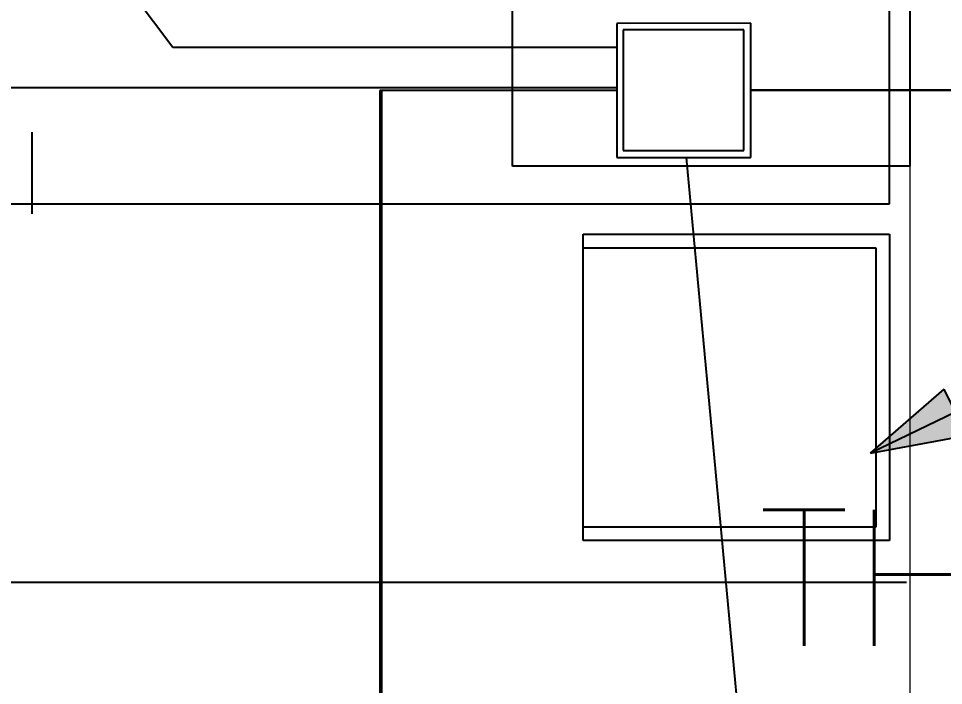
# Model space of a CAD drawing. Header units: inches. Extents: x 567429 to 582707, y 126347 to 133675.
# Drawn here: x 581039.5 to 581175.4, y 131341.6 to 131439.6 of the extents above; entities that cross this region are included whole.
import ezdxf

# ---------------------------------------------------------------- set-up
doc = ezdxf.new("R2010")
doc.units = ezdxf.units.IN
doc.header["$MEASUREMENT"] = 0
for name, color, linetype in [('BORD', 3, 'Continuous'), ('COMPUTER WIRE', 4, 'Continuous'), ('ELECT', 3, 'Continuous'), ('mobl', 11, 'Continuous'), ('NURSE CALL WIRE', 4, 'Continuous'), ('SOCKET', 3, 'Continuous'), ('SOCKET WIRE', 4, 'Continuous'), ('TEL WIRE', 4, 'Continuous'), ('wall kanaf', 4, 'Continuous')]:
    doc.layers.add(name, color=color, linetype=linetype)
doc.styles.add('2floorplan$0$style1', font='romans.shx', dxfattribs={"height": 40})
doc.linetypes.add('ZIGZAG', pattern='A,0.0001,-0.2,[131,ltypeshp.shx,S=0.2,R=0,X=-0.2,Y=0],-0.4,[131,ltypeshp.shx,S=0.2,R=180,X=0.2,Y=0],-0.2', length=0.8001)

# ---------------------------------------------------------------- blocks, each defined once
blk = doc.blocks.new('BOARD2')
at = {"layer": 'BORD', "color": 4}
for p, q in [((-163.07, 0), (163.07, 0)), ((163.07, 0), (163.07, -61.63)), ((163.07, -61.63), (-163.07, -61.63))]:
    blk.add_line(p, q, dxfattribs=at)
at = {"layer": 'BORD'}
for p, q in [((140.93, -24.65), (140.93, -45.44)), ((161.72, -24.65), (140.93, -24.65)), ((141.94, -25.76), (141.94, -44.47)), ((160.65, -25.76), (141.94, -25.76)), ((160.65, -44.47), (160.65, -25.76)), ((161.72, -45.44), (161.72, -24.65)), ((141.94, -44.47), (160.65, -44.47)), ((140.93, -45.44), (161.72, -45.44))]:
    blk.add_line(p, q, dxfattribs=at)
blk = doc.blocks.new('FELESH')
at = {"layer": 'ELECT', "ltscale": 5}
for points in [[(5.308, 6.5), (3.034, 7.968), (-0.075, -1.837)], [(5.308, 6.5), (3.034, 7.968), (-0.075, -1.837)], [(5.308, 6.5), (7.582, 5.032), (-0.075, -1.837)], [(5.308, 6.5), (7.582, 5.032), (-0.075, -1.837)]]:
    blk.add_hatch(color=4, dxfattribs=at).paths.add_polyline_path(points)
at = {"layer": 'ELECT', "color": 4, "ltscale": 5}
for p, q in [((20.967, 30.753), (5.308, 6.5)), ((5.308, 6.5), (-0.075, -1.837))]:
    blk.add_line(p, q, dxfattribs=at)
at = {"layer": 'ELECT', "color": 4}
for p, q in [((-0.075, -1.837), (3.034, 7.968)), ((5.308, 6.5), (3.034, 7.968)), ((5.308, 6.5), (7.582, 5.032)), ((-0.075, -1.837), (7.582, 5.032)), ((-0.075, -1.837), (7.582, 5.032))]:
    blk.add_line(p, q, dxfattribs=at)

msp = doc.modelspace()

# ---------------------------------------------------------------- linework, layer by layer
at = {"layer": 'COMPUTER WIRE'}
for p, q in [((581127.44, 131429.02), (581092.58, 131429.02)), ((581092.58, 131429.02), (581092.58, 131078.04))]:
    msp.add_line(p, q, dxfattribs=at)
at = {"layer": 'mobl', "color": 15}
for p, q in [((581167.49, 131412.38), (581167.49, 131502.38)), ((581041.49, 131410.88), (581041.49, 131422.88)), ((580967.49, 131412.38), (581167.49, 131412.38)), ((581122.49, 131407.88), (581167.49, 131407.88)), ((581122.49, 131362.88), (581122.49, 131407.88)), ((581167.49, 131407.88), (581167.49, 131362.88)), ((581122.49, 131405.88), (581165.49, 131405.88)), ((581165.49, 131405.88), (581165.49, 131364.88)), ((581165.49, 131364.88), (581122.49, 131364.88)), ((581167.49, 131362.88), (581122.49, 131362.88))]:
    msp.add_line(p, q, dxfattribs=at)
at = {"layer": 'mobl', "color": 15, "linetype": 'ZIGZAG', "ltscale": 20}
msp.add_line((580953.99, 131356.79), (581169.99, 131356.79), dxfattribs=at)
at = {"layer": 'NURSE CALL WIRE'}
for p, q in [((580571.72, 131429.34), (581127.44, 131429.43)), ((581147.13, 131429.03), (581209.02, 131429.04))]:
    msp.add_line(p, q, dxfattribs=at)
at = {"layer": 'SOCKET WIRE'}
for p, q in [((581062.19, 131435.31), (580799.99, 131783.98)), ((581127.44, 131435.31), (581062.19, 131435.31)), ((581127.44, 131429.43), (580571.72, 131429.34)), ((581209.02, 131429.04), (581147.13, 131429.03)), ((581155.51, 131227.86), (581137.68, 131419.18))]:
    msp.add_line(p, q, dxfattribs=at)
at = {"layer": 'TEL WIRE'}
for p, q in [((581127.44, 131429.02), (581092.84, 131429.02)), ((581092.84, 131429.02), (581092.84, 131078.04))]:
    msp.add_line(p, q, dxfattribs=at)
at = {"layer": 'wall kanaf', "color": 15, "lineweight": 20, "ltscale": 0.1}
msp.add_line((581170.49, 131797.79), (581170.49, 131182.79), dxfattribs=at)

# ---------------------------------------------------------------- block references
at = {"layer": 'BORD', "ltscale": 5, "xscale": 0.947301618010808, "yscale": 0.947301618010808, "zscale": 0.947301618010808, "rotation": 270.0091431634974}
msp.add_blockref('BOARD2', (581170.46, 131572.38), dxfattribs=at)
at = {"layer": 'SOCKET WIRE', "xscale": 1.39534883729639, "yscale": 1.39534883729639, "zscale": 1.39534883729639, "rotation": 328.6524311180289}
msp.add_blockref('FELESH', (581166.14, 131377.86), dxfattribs=at)

# ---------------------------------------------------------------- texts
at = {"layer": 'SOCKET', "color": 2, "style": '2floorplan$0$style1'}
msp.add_text('THNP5-10', height=20, dxfattribs=at).set_placement((581148.07, 131347.42))

doc.saveas('drawing.dxf')
